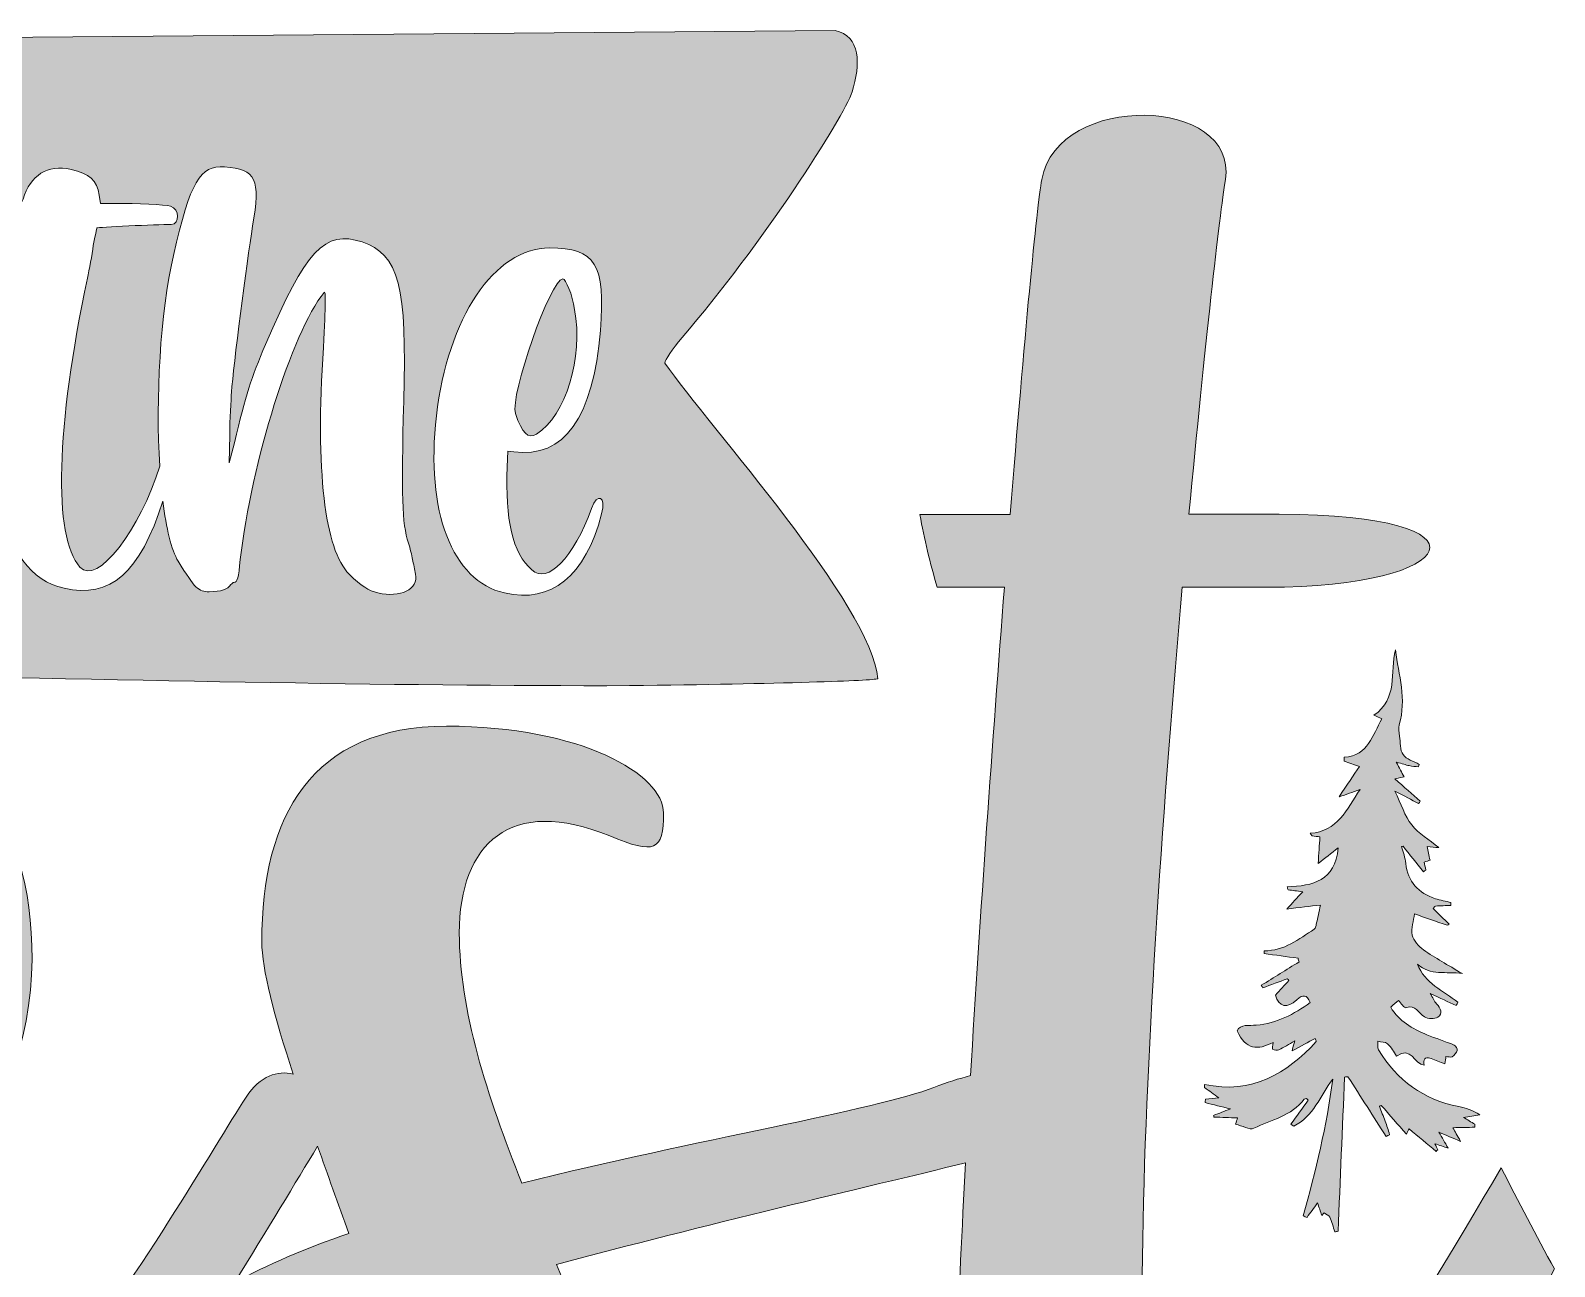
# Model space of a CAD drawing. Header units: inches. Extents: x 61 to 439, y -460 to -39.
# Drawn here: x 249.7 to 435, y -287.4 to -137.2 of the extents above; entities that cross this region are included whole.
import ezdxf

# ---------------------------------------------------------------- set-up
doc = ezdxf.new("R2010")
doc.units = ezdxf.units.IN
doc.header["$MEASUREMENT"] = 0
doc.layers.add('Layer 1', color=7, linetype='Continuous')

# ---------------------------------------------------------------- blocks, each defined once
blk = doc.blocks.new('block 5')
at = {"layer": 'Layer 1', "true_color": 0x0b0b0b}
h = blk.add_hatch(color=28, dxfattribs=at)
h.dxf.hatch_style = 2
edge = h.paths.add_edge_path()
edge.add_spline(control_points=[(326.84, -177.66), (326.84, -177.25), (327.73, -176), (328.92, -174.55), (338.59, -163.36), (348.56, -147.81), (349.6, -144.7), (350.64, -141.38), (350.64, -137.86), (347.52, -137.23), (347.52, -137.23), (123.15, -139.1), (123.15, -139.1), (120.47, -139.72), (113.48, -138.89), (113.33, -143.04), (119.43, -155.48), (124.79, -166.26), (133.71, -179.11), (134.16, -179.73), (134.46, -180.77), (132.97, -183.67), (127.91, -190.93), (118.24, -204.82), (113.33, -214.15), (113.33, -214.77), (114.37, -215.8), (114.37, -215.8), (114.37, -215.8), (117.35, -216.01), (120.03, -215.8), (188.47, -213.32), (264.05, -217.05), (322.52, -216.84), (341.12, -216.63), (352.13, -216.22), (352.73, -216.01), (351.98, -207.1), (332.2, -185.33), (326.84, -177.66)], knot_values=[0, 0, 0, 0, 1, 1, 1, 2, 2, 2, 3, 3, 3, 4, 4, 4, 5, 5, 5, 6, 6, 6, 7, 7, 7, 8, 8, 8, 9, 9, 9, 10, 10, 10, 11, 11, 11, 12, 12, 12, 13, 13, 13, 13], degree=3, periodic=1)
edge = h.paths.add_edge_path()
edge.add_spline(control_points=[(177.15, -204.79), (176.8, -205.71), (175.16, -206.14), (173.31, -205.78), (169.63, -205.2), (167.43, -202.55), (166.25, -197.35), (164.53, -203.23), (160.63, -205.99), (155.66, -204.86), (147.12, -203.01), (143.49, -190.69), (146.12, -172.04), (147.9, -159.09), (150.18, -154.75), (155.09, -154.75), (158.36, -154.75), (159.15, -155.89), (158.58, -160.16), (158.36, -161.94), (158.36, -162.29), (157.58, -166.35), (154.45, -182.72), (154.66, -196.46), (158.01, -200.73), (159.22, -202.3), (159.64, -202.37), (160.64, -201.44), (162.77, -199.52), (164.13, -196.74), (164.98, -192.47), (165.1, -191.91), (165.25, -191.23), (165.37, -190.63), (165.04, -185.03), (165.22, -177.7), (165.9, -173.11), (166.97, -165.92), (168.54, -164.14), (173.17, -164.86), (175.94, -165.28), (176.87, -166.28), (176.58, -168.7), (176.37, -170.98), (175.87, -175.6), (175.44, -179.23), (174.66, -185.92), (174.59, -186.49), (174.45, -191.48), (174.23, -199.16), (174.45, -201.09), (175.8, -203.43), (176.15, -204), (176.3, -204.08), (176.51, -204.08), (177.08, -204), (177.37, -204.29), (177.15, -204.79)], knot_values=[0, 0, 0, 0, 1, 1, 1, 2, 2, 2, 3, 3, 3, 4, 4, 4, 5, 5, 5, 6, 6, 6, 7, 7, 7, 8, 8, 8, 9, 9, 9, 10, 10, 10, 11, 11, 11, 12, 12, 12, 13, 13, 13, 14, 14, 14, 15, 15, 15, 16, 16, 16, 17, 17, 17, 18, 18, 18, 19, 19, 19, 19], degree=3, periodic=1)
edge = h.paths.add_edge_path()
edge.add_spline(control_points=[(179.5, -154.68), (179.14, -157.95), (177.93, -159.87), (175.8, -160.44), (175.09, -160.59), (175.09, -160.59), (173.81, -160.44), (167.9, -159.8), (165.76, -153.61), (170.46, -150.48), (172.45, -149.13), (173.73, -148.84), (176.08, -149.27), (178.79, -149.77), (179.86, -151.54), (179.5, -154.68)], knot_values=[0, 0, 0, 0, 1, 1, 1, 2, 2, 2, 3, 3, 3, 4, 4, 4, 5, 5, 5, 5], degree=3, periodic=1)
edge = h.paths.add_edge_path()
edge.add_spline(control_points=[(195.37, -155.18), (190.53, -155.53), (189.39, -158.52), (188.82, -172.9), (188.47, -181.37), (188.54, -183.08), (188.96, -183.01), (190.1, -182.79), (195.66, -182.86), (196.01, -183.08), (197.36, -183.79), (196.58, -184.36), (193.16, -184.86), (191.95, -185), (190.53, -185.28), (189.82, -185.43), (189.82, -185.43), (188.54, -185.71), (188.54, -185.71), (188.54, -185.71), (188.47, -186.85), (188.47, -186.85), (188.47, -187.49), (188.4, -191.76), (188.47, -196.25), (188.47, -205.21), (188.47, -204.93), (187.76, -205.43), (187.4, -205.71), (185.83, -205.85), (185.26, -205.64), (182.56, -204.79), (180.78, -197.81), (179.85, -184.43), (178.22, -161.01), (183.7, -149.98), (195.58, -152.97), (198.5, -153.68), (198.29, -154.96), (195.37, -155.18)], knot_values=[0, 0, 0, 0, 1, 1, 1, 2, 2, 2, 3, 3, 3, 4, 4, 4, 5, 5, 5, 6, 6, 6, 7, 7, 7, 8, 8, 8, 9, 9, 9, 10, 10, 10, 11, 11, 11, 12, 12, 12, 13, 13, 13, 13], degree=3, periodic=1)
edge = h.paths.add_edge_path()
edge.add_spline(control_points=[(220.28, -195.96), (218.36, -203.51), (214.16, -206.92), (208.47, -205.57), (202.13, -204.15), (198.86, -195.68), (200.21, -184.07), (201.56, -172.19), (207.26, -163.65), (213.95, -163.65), (219.57, -163.65), (220.78, -165.64), (220.14, -173.68), (219.29, -184.29), (215.73, -189.27), (209.61, -188.42), (209.61, -188.42), (208.89, -188.34), (208.89, -188.34), (208.89, -188.34), (208.82, -190.27), (208.82, -190.27), (208.54, -196.67), (209.46, -200.73), (211.81, -202.79), (213.73, -204.57), (216.87, -201.3), (219.07, -195.32), (219.78, -193.33), (220.85, -193.83), (220.28, -195.96)], knot_values=[0, 0, 0, 0, 1, 1, 1, 2, 2, 2, 3, 3, 3, 4, 4, 4, 5, 5, 5, 6, 6, 6, 7, 7, 7, 8, 8, 8, 9, 9, 9, 10, 10, 10, 10], degree=3, periodic=1)
edge = h.paths.add_edge_path()
edge.add_spline(control_points=[(291.95, -205.57), (290.82, -205.29), (289.96, -204.79), (288.47, -203.29), (285.48, -200.37), (284.34, -190.77), (285.33, -175.75), (285.62, -170.41), (285.62, -168.77), (285.41, -169.06), (281.49, -173.97), (276.58, -189.7), (275.23, -201.51), (275.01, -203.79), (274.87, -204.29), (274.44, -204.29), (274.37, -204.29), (274.23, -204.43), (274.09, -204.57), (273.66, -205.14), (272.95, -205.43), (271.45, -205.43), (270.1, -205.43), (269.75, -205.07), (267.68, -201.73), (266.84, -200.38), (266.22, -197.74), (265.81, -194.41), (263.08, -203.12), (259.43, -206.31), (253.8, -205), (249.75, -204.15), (247.18, -200.52), (245.83, -194.04), (244.34, -186.57), (244.98, -173.33), (247.26, -163.15), (247.4, -162.44), (247.54, -161.79), (247.54, -161.79), (247.47, -161.79), (246.05, -161.94), (242.98, -162.36), (240.21, -162.79), (239.5, -162.65), (239.21, -161.44), (238.72, -159.66), (239.21, -159.02), (241.13, -158.66), (241.7, -158.59), (247.4, -158.24), (248.32, -158.24), (248.61, -158.24), (248.68, -158.09), (248.82, -157.74), (249.75, -154.75), (251.74, -153.54), (254.66, -154.11), (256.86, -154.61), (257.86, -155.46), (258.08, -157.24), (258.08, -157.24), (258.22, -158.24), (258.22, -158.24), (258.22, -158.24), (260.14, -158.24), (260.14, -158.24), (262.49, -158.24), (266.12, -158.38), (266.76, -158.59), (267.83, -158.88), (267.9, -160.8), (266.83, -160.8), (265.05, -160.8), (257.86, -161.15), (257.79, -161.23), (257.79, -161.3), (257.58, -162.22), (257.36, -163.36), (257.22, -164.5), (256.86, -166.28), (256.65, -167.35), (252.81, -185.43), (252.45, -198.67), (255.73, -202.44), (257.79, -204.83), (263.13, -197.78), (265.43, -190.18), (264.94, -181.99), (265.47, -171.57), (267.11, -164.57), (269.18, -155.53), (270.32, -153.61), (273.31, -153.82), (277.15, -154.11), (277.72, -155.25), (276.72, -161.01), (276.01, -165.43), (274.37, -178.17), (274.16, -181.16), (274.09, -182.15), (273.95, -184.5), (273.95, -186.42), (273.95, -186.42), (273.88, -189.77), (273.88, -189.77), (273.88, -189.77), (274.52, -187.35), (274.52, -187.35), (275.87, -181.51), (276.58, -179.45), (278.29, -175.39), (283.2, -163.93), (285.48, -161.44), (290.03, -162.93), (294.52, -164.43), (295.51, -168.34), (295.09, -182.29), (294.8, -193.9), (294.87, -197.03), (295.66, -199.52), (295.87, -200.16), (296.08, -201.01), (296.15, -201.51), (296.3, -202.01), (296.44, -202.79), (296.51, -203.29), (296.94, -205.14), (294.66, -206.21), (291.95, -205.57)], knot_values=[0, 0, 0, 0, 1, 1, 1, 2, 2, 2, 3, 3, 3, 4, 4, 4, 5, 5, 5, 6, 6, 6, 7, 7, 7, 8, 8, 8, 9, 9, 9, 10, 10, 10, 11, 11, 11, 12, 12, 12, 13, 13, 13, 14, 14, 14, 15, 15, 15, 16, 16, 16, 17, 17, 17, 18, 18, 18, 19, 19, 19, 20, 20, 20, 21, 21, 21, 22, 22, 22, 23, 23, 23, 24, 24, 24, 25, 25, 25, 26, 26, 26, 27, 27, 27, 28, 28, 28, 29, 29, 29, 30, 30, 30, 31, 31, 31, 32, 32, 32, 33, 33, 33, 34, 34, 34, 35, 35, 35, 36, 36, 36, 37, 37, 37, 38, 38, 38, 39, 39, 39, 40, 40, 40, 41, 41, 41, 42, 42, 42, 43, 43, 43, 43], degree=3, periodic=1)
edge = h.paths.add_edge_path()
edge.add_spline(control_points=[(319.14, -195.96), (317.22, -203.51), (313.02, -206.92), (307.33, -205.57), (300.99, -204.15), (297.72, -195.68), (299.07, -184.07), (300.42, -172.19), (306.12, -163.65), (312.81, -163.65), (318.43, -163.65), (319.64, -165.64), (319, -173.68), (318.14, -184.29), (314.59, -189.27), (308.46, -188.42), (308.46, -188.42), (307.75, -188.34), (307.75, -188.34), (307.75, -188.34), (307.68, -190.27), (307.68, -190.27), (307.4, -196.67), (308.32, -200.73), (310.67, -202.79), (312.59, -204.57), (315.73, -201.3), (317.93, -195.32), (318.64, -193.33), (319.71, -193.83), (319.14, -195.96)], knot_values=[0, 0, 0, 0, 1, 1, 1, 2, 2, 2, 3, 3, 3, 4, 4, 4, 5, 5, 5, 6, 6, 6, 7, 7, 7, 8, 8, 8, 9, 9, 9, 10, 10, 10, 10], degree=3, periodic=1)
h = blk.add_hatch(color=28, dxfattribs=at)
h.dxf.hatch_style = 2
edge = h.paths.add_edge_path()
edge.add_spline(control_points=[(311.24, -186.28), (314.8, -184), (316.93, -177.03), (315.87, -171.12), (315.58, -169.34), (314.8, -167.42), (314.44, -167.42), (312.95, -167.42), (307.97, -181.58), (308.68, -183.79), (309.46, -186.21), (310.24, -186.92), (311.24, -186.28)], knot_values=[0, 0, 0, 0, 1, 1, 1, 2, 2, 2, 3, 3, 3, 4, 4, 4, 4], degree=3, periodic=1)
at = {"layer": 'Layer 1', "lineweight": 0}
for points, knots in [([(326.84, -177.66), (326.84, -177.25), (327.73, -176), (328.92, -174.55), (338.59, -163.36), (348.56, -147.81), (349.6, -144.7), (350.64, -141.38), (350.64, -137.86), (347.52, -137.23), (347.52, -137.23), (123.15, -139.1), (123.15, -139.1), (120.47, -139.72), (113.48, -138.89), (113.33, -143.04), (119.43, -155.48), (124.79, -166.26), (133.71, -179.11), (134.16, -179.73), (134.46, -180.77), (132.97, -183.67), (127.91, -190.93), (118.24, -204.82), (113.33, -214.15), (113.33, -214.77), (114.37, -215.8), (114.37, -215.8), (114.37, -215.8), (117.35, -216.01), (120.03, -215.8), (188.47, -213.32), (264.05, -217.05), (322.52, -216.84), (341.12, -216.63), (352.13, -216.22), (352.73, -216.01), (351.98, -207.1), (332.2, -185.33), (326.84, -177.66)], [0, 0, 0, 0, 1, 1, 1, 2, 2, 2, 3, 3, 3, 4, 4, 4, 5, 5, 5, 6, 6, 6, 7, 7, 7, 8, 8, 8, 9, 9, 9, 10, 10, 10, 11, 11, 11, 12, 12, 12, 13, 13, 13, 13]), ([(291.95, -205.57), (290.82, -205.29), (289.96, -204.79), (288.47, -203.29), (285.48, -200.37), (284.34, -190.77), (285.33, -175.75), (285.62, -170.41), (285.62, -168.77), (285.41, -169.06), (281.49, -173.97), (276.58, -189.7), (275.23, -201.51), (275.01, -203.79), (274.87, -204.29), (274.44, -204.29), (274.37, -204.29), (274.23, -204.43), (274.09, -204.57), (273.66, -205.14), (272.95, -205.43), (271.45, -205.43), (270.1, -205.43), (269.75, -205.07), (267.68, -201.73), (266.84, -200.38), (266.22, -197.74), (265.81, -194.41), (263.08, -203.12), (259.43, -206.31), (253.8, -205), (249.75, -204.15), (247.18, -200.52), (245.83, -194.04), (244.34, -186.57), (244.98, -173.33), (247.26, -163.15), (247.4, -162.44), (247.54, -161.79), (247.54, -161.79), (247.47, -161.79), (246.05, -161.94), (242.98, -162.36), (240.21, -162.79), (239.5, -162.65), (239.21, -161.44), (238.72, -159.66), (239.21, -159.02), (241.13, -158.66), (241.7, -158.59), (247.4, -158.24), (248.32, -158.24), (248.61, -158.24), (248.68, -158.09), (248.82, -157.74), (249.75, -154.75), (251.74, -153.54), (254.66, -154.11), (256.86, -154.61), (257.86, -155.46), (258.08, -157.24), (258.08, -157.24), (258.22, -158.24), (258.22, -158.24), (258.22, -158.24), (260.14, -158.24), (260.14, -158.24), (262.49, -158.24), (266.12, -158.38), (266.76, -158.59), (267.83, -158.88), (267.9, -160.8), (266.83, -160.8), (265.05, -160.8), (257.86, -161.15), (257.79, -161.23), (257.79, -161.3), (257.58, -162.22), (257.36, -163.36), (257.22, -164.5), (256.86, -166.28), (256.65, -167.35), (252.81, -185.43), (252.45, -198.67), (255.73, -202.44), (257.79, -204.83), (263.13, -197.78), (265.43, -190.18), (264.94, -181.99), (265.47, -171.57), (267.11, -164.57), (269.18, -155.53), (270.32, -153.61), (273.31, -153.82), (277.15, -154.11), (277.72, -155.25), (276.72, -161.01), (276.01, -165.43), (274.37, -178.17), (274.16, -181.16), (274.09, -182.15), (273.95, -184.5), (273.95, -186.42), (273.95, -186.42), (273.88, -189.77), (273.88, -189.77), (273.88, -189.77), (274.52, -187.35), (274.52, -187.35), (275.87, -181.51), (276.58, -179.45), (278.29, -175.39), (283.2, -163.93), (285.48, -161.44), (290.03, -162.93), (294.52, -164.43), (295.51, -168.34), (295.09, -182.29), (294.8, -193.9), (294.87, -197.03), (295.66, -199.52), (295.87, -200.16), (296.08, -201.01), (296.15, -201.51), (296.3, -202.01), (296.44, -202.79), (296.51, -203.29), (296.94, -205.14), (294.66, -206.21), (291.95, -205.57)], [0, 0, 0, 0, 1, 1, 1, 2, 2, 2, 3, 3, 3, 4, 4, 4, 5, 5, 5, 6, 6, 6, 7, 7, 7, 8, 8, 8, 9, 9, 9, 10, 10, 10, 11, 11, 11, 12, 12, 12, 13, 13, 13, 14, 14, 14, 15, 15, 15, 16, 16, 16, 17, 17, 17, 18, 18, 18, 19, 19, 19, 20, 20, 20, 21, 21, 21, 22, 22, 22, 23, 23, 23, 24, 24, 24, 25, 25, 25, 26, 26, 26, 27, 27, 27, 28, 28, 28, 29, 29, 29, 30, 30, 30, 31, 31, 31, 32, 32, 32, 33, 33, 33, 34, 34, 34, 35, 35, 35, 36, 36, 36, 37, 37, 37, 38, 38, 38, 39, 39, 39, 40, 40, 40, 41, 41, 41, 42, 42, 42, 43, 43, 43, 43]), ([(319.14, -195.96), (317.22, -203.51), (313.02, -206.92), (307.33, -205.57), (300.99, -204.15), (297.72, -195.68), (299.07, -184.07), (300.42, -172.19), (306.12, -163.65), (312.81, -163.65), (318.43, -163.65), (319.64, -165.64), (319, -173.68), (318.14, -184.29), (314.59, -189.27), (308.46, -188.42), (308.46, -188.42), (307.75, -188.34), (307.75, -188.34), (307.75, -188.34), (307.68, -190.27), (307.68, -190.27), (307.4, -196.67), (308.32, -200.73), (310.67, -202.79), (312.59, -204.57), (315.73, -201.3), (317.93, -195.32), (318.64, -193.33), (319.71, -193.83), (319.14, -195.96)], [0, 0, 0, 0, 1, 1, 1, 2, 2, 2, 3, 3, 3, 4, 4, 4, 5, 5, 5, 6, 6, 6, 7, 7, 7, 8, 8, 8, 9, 9, 9, 10, 10, 10, 10]), ([(311.24, -186.28), (314.8, -184), (316.93, -177.03), (315.87, -171.12), (315.58, -169.34), (314.8, -167.42), (314.44, -167.42), (312.95, -167.42), (307.97, -181.58), (308.68, -183.79), (309.46, -186.21), (310.24, -186.92), (311.24, -186.28)], [0, 0, 0, 0, 1, 1, 1, 2, 2, 2, 3, 3, 3, 4, 4, 4, 4])]:
    blk.add_open_spline(points, degree=3, knots=knots, dxfattribs=at)
blk = doc.blocks.new('block 6')
at = {"layer": 'Layer 1', "true_color": 0x0b0b0b}
h = blk.add_hatch(color=28, dxfattribs=at)
h.dxf.hatch_style = 2
edge = h.paths.add_edge_path()
edge.add_spline(control_points=[(428.5, -275.42), (417.32, -294.54), (398.35, -325.44), (390.62, -325.44), (381.09, -325.44), (385.25, -255.39), (389.73, -204.89), (389.73, -204.89), (399.99, -204.89), (399.99, -204.89), (423.8, -204.89), (428.33, -196.02), (401.5, -196.02), (401.5, -196.02), (390.54, -196.02), (390.54, -196.02), (392.45, -175.57), (394.28, -159.66), (394.96, -155.36), (396.57, -145.26), (374.62, -144.6), (372.64, -155.36), (372.04, -158.53), (370.52, -174.74), (368.81, -196.04), (364.8, -196.04), (361.12, -196.04), (357.83, -196.05), (358.35, -199.03), (359.09, -201.97), (359.94, -204.89), (359.94, -204.89), (368.11, -204.89), (368.11, -204.89), (366.67, -223.42), (365.16, -244.66), (363.99, -264.23), (362.58, -264.59), (361.09, -265.05), (359.54, -265.66), (352.51, -268.4), (330.56, -272.03), (309.46, -277.29), (305.2, -266.71), (301.85, -256.21), (301.85, -246.9), (301.85, -236.05), (308.07, -230.15), (320.16, -235.11), (325.63, -237.36), (326.67, -236.97), (326.67, -232.32), (326.67, -227.67), (316.75, -221.77), (300.31, -221.77), (283.88, -221.77), (277.84, -232.76), (277.84, -247.96), (277.84, -251.24), (279.37, -257.02), (281.65, -264.05), (279.78, -263.57), (277.62, -264.23), (275.94, -266.84), (268.01, -279.11), (239.43, -330.52), (215, -330.52), (202.36, -330.52), (196.91, -315.37), (196.91, -296.93), (196.91, -293.53), (197.14, -290.09), (197.5, -286.69), (200.91, -289.85), (205.48, -292.67), (211.23, -292.67), (234.14, -292.67), (249.91, -269.72), (249.91, -250.12), (249.92, -232.2), (241.99, -222.79), (221.64, -222.79), (191.98, -222.79), (174.13, -257.73), (174.13, -291.09), (174.13, -329.32), (185.06, -341.44), (215.83, -341.44), (234.11, -341.44), (251.13, -323.28), (264.37, -304.67), (274.77, -334.11), (299.08, -345.52), (306.21, -345.52), (313.33, -345.52), (327.61, -341.75), (327.61, -328.37), (327.61, -317.56), (320.43, -302.66), (313.65, -287.19), (331.39, -282.41), (351.13, -277.83), (363.39, -274.83), (362.5, -291.11), (361.92, -305.53), (361.92, -315.22), (361.92, -323.91), (370.92, -341.58), (382.56, -341.44), (404.65, -341.17), (422.84, -310.96), (434.97, -287.72), (432.73, -283.67), (430.57, -279.57), (428.5, -275.42)], knot_values=[0, 0, 0, 0, 1, 1, 1, 2, 2, 2, 3, 3, 3, 4, 4, 4, 5, 5, 5, 6, 6, 6, 7, 7, 7, 8, 8, 8, 9, 9, 9, 10, 10, 10, 11, 11, 11, 12, 12, 12, 13, 13, 13, 14, 14, 14, 15, 15, 15, 16, 16, 16, 17, 17, 17, 18, 18, 18, 19, 19, 19, 20, 20, 20, 21, 21, 21, 22, 22, 22, 23, 23, 23, 24, 24, 24, 25, 25, 25, 26, 26, 26, 27, 27, 27, 28, 28, 28, 29, 29, 29, 30, 30, 30, 31, 31, 31, 32, 32, 32, 33, 33, 33, 34, 34, 34, 35, 35, 35, 36, 36, 36, 37, 37, 37, 38, 38, 38, 38], degree=3, periodic=1)
edge = h.paths.add_edge_path()
edge.add_spline(control_points=[(228.8, -231.74), (236.78, -231.74), (238.96, -238.8), (238.96, -247.74), (238.96, -266.58), (224.37, -283.17), (211.02, -283.17), (206.2, -283.17), (202.63, -279.85), (199.16, -276.23), (204.18, -252.23), (216.88, -231.74), (228.8, -231.74)], knot_values=[0, 0, 0, 0, 1, 1, 1, 2, 2, 2, 3, 3, 3, 4, 4, 4, 4], degree=3, periodic=1)
edge = h.paths.add_edge_path()
edge.add_spline(control_points=[(284.63, -272.81), (285.83, -276.23), (287.12, -279.79), (288.44, -283.4), (283.17, -285.23), (278.42, -287.22), (274.52, -289.38), (278.54, -282.95), (281.95, -277.14), (284.63, -272.81)], knot_values=[0, 0, 0, 0, 1, 1, 1, 2, 2, 2, 3, 3, 3, 3], degree=3, periodic=1)
edge = h.paths.add_edge_path()
edge.add_spline(control_points=[(299.99, -331.88), (293.79, -331.88), (272.69, -306.75), (275.19, -301.79), (276.34, -299.49), (282.9, -296.61), (292.12, -293.55), (299.31, -313.43), (305.46, -331.88), (299.99, -331.88)], knot_values=[0, 0, 0, 0, 1, 1, 1, 2, 2, 2, 3, 3, 3, 3], degree=3, periodic=1)
at = {"layer": 'Layer 1', "lineweight": 0}
for points, knots in [([(428.5, -275.42), (417.32, -294.54), (398.35, -325.44), (390.62, -325.44), (381.09, -325.44), (385.25, -255.39), (389.73, -204.89), (389.73, -204.89), (399.99, -204.89), (399.99, -204.89), (423.8, -204.89), (428.33, -196.02), (401.5, -196.02), (401.5, -196.02), (390.54, -196.02), (390.54, -196.02), (392.45, -175.57), (394.28, -159.66), (394.96, -155.36), (396.57, -145.26), (374.62, -144.6), (372.64, -155.36), (372.04, -158.53), (370.52, -174.74), (368.81, -196.04), (364.8, -196.04), (361.12, -196.04), (357.83, -196.05), (358.35, -199.03), (359.09, -201.97), (359.94, -204.89), (359.94, -204.89), (368.11, -204.89), (368.11, -204.89), (366.67, -223.42), (365.16, -244.66), (363.99, -264.23), (362.58, -264.59), (361.09, -265.05), (359.54, -265.66), (352.51, -268.4), (330.56, -272.03), (309.46, -277.29), (305.2, -266.71), (301.85, -256.21), (301.85, -246.9), (301.85, -236.05), (308.07, -230.15), (320.16, -235.11), (325.63, -237.36), (326.67, -236.97), (326.67, -232.32), (326.67, -227.67), (316.75, -221.77), (300.31, -221.77), (283.88, -221.77), (277.84, -232.76), (277.84, -247.96), (277.84, -251.24), (279.37, -257.02), (281.65, -264.05), (279.78, -263.57), (277.62, -264.23), (275.94, -266.84), (268.01, -279.11), (239.43, -330.52), (215, -330.52), (202.36, -330.52), (196.91, -315.37), (196.91, -296.93), (196.91, -293.53), (197.14, -290.09), (197.5, -286.69), (200.91, -289.85), (205.48, -292.67), (211.23, -292.67), (234.14, -292.67), (249.91, -269.72), (249.91, -250.12), (249.92, -232.2), (241.99, -222.79), (221.64, -222.79), (191.98, -222.79), (174.13, -257.73), (174.13, -291.09), (174.13, -329.32), (185.06, -341.44), (215.83, -341.44), (234.11, -341.44), (251.13, -323.28), (264.37, -304.67), (274.77, -334.11), (299.08, -345.52), (306.21, -345.52), (313.33, -345.52), (327.61, -341.75), (327.61, -328.37), (327.61, -317.56), (320.43, -302.66), (313.65, -287.19), (331.39, -282.41), (351.13, -277.83), (363.39, -274.83), (362.5, -291.11), (361.92, -305.53), (361.92, -315.22), (361.92, -323.91), (370.92, -341.58), (382.56, -341.44), (404.65, -341.17), (422.84, -310.96), (434.97, -287.72), (432.73, -283.67), (430.57, -279.57), (428.5, -275.42)], [0, 0, 0, 0, 1, 1, 1, 2, 2, 2, 3, 3, 3, 4, 4, 4, 5, 5, 5, 6, 6, 6, 7, 7, 7, 8, 8, 8, 9, 9, 9, 10, 10, 10, 11, 11, 11, 12, 12, 12, 13, 13, 13, 14, 14, 14, 15, 15, 15, 16, 16, 16, 17, 17, 17, 18, 18, 18, 19, 19, 19, 20, 20, 20, 21, 21, 21, 22, 22, 22, 23, 23, 23, 24, 24, 24, 25, 25, 25, 26, 26, 26, 27, 27, 27, 28, 28, 28, 29, 29, 29, 30, 30, 30, 31, 31, 31, 32, 32, 32, 33, 33, 33, 34, 34, 34, 35, 35, 35, 36, 36, 36, 37, 37, 37, 38, 38, 38, 38]), ([(284.63, -272.81), (285.83, -276.23), (287.12, -279.79), (288.44, -283.4), (283.17, -285.23), (278.42, -287.22), (274.52, -289.38), (278.54, -282.95), (281.95, -277.14), (284.63, -272.81)], [0, 0, 0, 0, 1, 1, 1, 2, 2, 2, 3, 3, 3, 3])]:
    blk.add_open_spline(points, degree=3, knots=knots, dxfattribs=at)
blk = doc.blocks.new('block 2')
at = {"layer": 'Layer 1', "true_color": 0x0b0b0b}
h = blk.add_hatch(color=28, dxfattribs=at)
h.dxf.hatch_style = 2
edge = h.paths.add_edge_path()
edge.add_spline(control_points=[(409.42, -225.55), (412.35, -225.31), (412.86, -222.86), (413.99, -220.87), (413.66, -220.73), (413.41, -220.62), (413.01, -220.45), (415.98, -218.41), (414.98, -215.23), (415.63, -212.51), (416.01, -215.55), (417.04, -218.51), (416.09, -221.59), (415.97, -222.01), (416.08, -222.51), (416.14, -222.97), (416.24, -223.74), (416.17, -224.66), (416.57, -225.23), (416.96, -225.8), (417.85, -226.03), (418.52, -226.41), (418.49, -226.51), (418.46, -226.62), (418.42, -226.72), (418.05, -226.67), (417.66, -226.64), (417.29, -226.56), (416.89, -226.48), (416.5, -226.34), (415.73, -226.13), (416.13, -226.88), (416.4, -227.38), (416.69, -227.93), (416.45, -227.98), (416.19, -228.04), (415.56, -228.17), (416.72, -229.19), (417.68, -230.04), (418.65, -230.89), (418.58, -230.99), (418.51, -231.08), (418.45, -231.18), (417.59, -230.72), (416.74, -230.27), (415.56, -229.65), (416.34, -231.26), (416.76, -232.68), (417.62, -233.77), (418.45, -234.83), (419.72, -235.55), (420.93, -236.52), (420.42, -236.48), (420.03, -236.45), (419.5, -236.4), (419.61, -236.93), (419.71, -237.45), (419.84, -238.05), (419.65, -238.11), (419.43, -238.19), (419.13, -238.29), (419.19, -238.58), (419.26, -238.91), (419.34, -239.25), (419.24, -239.32), (419.14, -239.38), (419.03, -239.45), (418.21, -238.42), (417.38, -237.38), (416.56, -236.35), (416.5, -236.36), (416.45, -236.38), (416.39, -236.4), (416.56, -237.08), (416.82, -237.75), (416.89, -238.44), (417.14, -240.69), (418.42, -242.04), (420.49, -242.73), (421.11, -242.93), (421.76, -243.04), (422.39, -243.2), (422.38, -243.31), (422.37, -243.43), (422.36, -243.54), (421.74, -243.57), (421.13, -243.59), (420.51, -243.62), (420.41, -243.72), (420.31, -243.82), (420.21, -243.92), (420.86, -244.56), (421.52, -245.2), (422.17, -245.84), (422.09, -245.88), (422.02, -245.92), (421.94, -245.96), (420.57, -245.49), (419.19, -245.01), (417.96, -244.59), (417.84, -245.43), (417.5, -246.35), (417.68, -247.15), (417.83, -247.83), (418.46, -248.54), (419.06, -248.96), (420.46, -249.94), (421.96, -250.75), (423.78, -251.84), (421.76, -251.52), (419.9, -252.13), (418.31, -250.68), (419.21, -253.02), (421.45, -253.94), (423.24, -255.31), (423.17, -255.45), (423.1, -255.58), (423.02, -255.72), (422.06, -255.27), (421.09, -254.81), (419.86, -254.24), (420.17, -254.76), (420.34, -255.2), (420.64, -255.51), (421.15, -256.04), (421.41, -256.69), (420.8, -257.12), (420.43, -257.38), (419.57, -257.35), (419.15, -257.09), (418.43, -256.64), (418.1, -255.56), (416.89, -255.98), (416.72, -256.03), (416.32, -255.44), (415.99, -255.09), (415.73, -255.33), (415.43, -255.59), (415.06, -255.91), (416.06, -257.61), (417.68, -258.54), (419.46, -259.26), (420.55, -259.7), (421.67, -260.06), (422.76, -260.51), (422.96, -260.6), (423.2, -261), (423.15, -261.16), (423.06, -261.46), (422.79, -261.76), (422.52, -261.93), (422.35, -262.04), (422.04, -261.92), (421.78, -261.91), (421.74, -262.19), (421.71, -262.41), (421.66, -262.81), (421.04, -262.57), (420.5, -262.37), (419.96, -262.16), (419.1, -261.81), (419.06, -262.34), (419.12, -262.95), (417.92, -262.87), (417.53, -260.54), (415.78, -261.87), (415.43, -261.36), (415.14, -260.77), (414.69, -260.36), (414.42, -260.11), (413.89, -260.15), (413.48, -260.05), (413.51, -260.41), (413.43, -260.83), (413.59, -261.1), (415.83, -264.81), (419.04, -267.15), (423.33, -267.98), (424.19, -268.15), (425.03, -268.46), (425.91, -268.99), (425.26, -269.09), (424.61, -269.19), (423.91, -269.3), (424.37, -269.58), (424.83, -269.86), (425.3, -270.14), (425.29, -270.26), (425.28, -270.38), (425.27, -270.5), (424.41, -270.52), (423.55, -270.54), (422.62, -270.56), (422.89, -271.04), (423.15, -271.49), (423.56, -272.22), (422.58, -271.8), (421.84, -271.49), (420.93, -271.1), (421.32, -271.78), (421.63, -272.33), (422.04, -273.05), (421.46, -272.85), (421.02, -272.7), (420.43, -272.5), (420.59, -272.85), (420.68, -273.05), (420.77, -273.24), (420.71, -273.3), (420.65, -273.37), (420.6, -273.43), (419.51, -272.53), (418.42, -271.64), (417.29, -270.7), (417.2, -270.87), (417.11, -271.07), (416.97, -271.36), (415.93, -270.16), (414.92, -269.01), (413.92, -267.85), (413.84, -267.89), (413.76, -267.93), (413.68, -267.97), (413.92, -268.56), (414.17, -269.15), (414.39, -269.75), (414.59, -270.29), (414.75, -270.85), (414.93, -271.41), (414.79, -271.48), (414.64, -271.55), (414.5, -271.62), (412.95, -269.2), (411.41, -266.78), (409.87, -264.36), (409.73, -264.37), (409.59, -264.39), (409.45, -264.4), (409.19, -270.65), (408.93, -276.9), (408.66, -283.15), (408.53, -283.17), (408.4, -283.19), (408.26, -283.21), (408.07, -282.61), (407.91, -281.98), (407.65, -281.41), (407.55, -281.19), (407.2, -281.08), (406.96, -280.92), (406.87, -281.02), (406.78, -281.12), (406.69, -281.22), (406.52, -280.73), (406.35, -280.23), (406.17, -279.7), (405.72, -280.32), (405.31, -280.89), (404.89, -281.46), (404.74, -281.4), (404.59, -281.34), (404.44, -281.28), (405.94, -275.81), (407.3, -270.32), (408.01, -264.65), (406.51, -266.69), (405.65, -269.2), (403.27, -270.38), (403.16, -270.29), (403.05, -270.21), (402.94, -270.13), (403.64, -269.16), (404.34, -268.19), (405.04, -267.22), (404.97, -267.15), (404.89, -267.08), (404.82, -267.01), (404.72, -267.04), (404.59, -267.04), (404.54, -267.1), (403, -269.13), (400.53, -269.6), (398.41, -270.62), (397.9, -270.87), (397.01, -270.32), (396.19, -270.11), (396.29, -269.84), (396.37, -269.61), (396.45, -269.37), (395.46, -269.33), (394.52, -269.3), (393.57, -269.26), (393.56, -269.2), (393.55, -269.13), (393.54, -269.07), (394.19, -268.81), (394.84, -268.56), (395.57, -268.27), (394.51, -268.01), (393.5, -267.76), (392.49, -267.51), (392.51, -267.37), (392.53, -267.23), (392.56, -267.09), (393.08, -267.03), (393.61, -266.97), (394.15, -266.91), (393.57, -266.49), (393, -266.09), (392.43, -265.68), (392.43, -265.55), (392.42, -265.43), (392.42, -265.3), (398.2, -266.54), (402.39, -264), (406.02, -260.1), (405.97, -259.97), (405.92, -259.84), (405.87, -259.72), (405.03, -260.17), (404.19, -260.62), (403.07, -261.23), (403.24, -260.61), (403.3, -260.39), (403.41, -260), (402.68, -260.43), (402.09, -260.81), (401.46, -261.11), (401.26, -261.2), (400.91, -261.14), (400.71, -261.02), (400.62, -260.96), (400.73, -260.59), (400.76, -260.19), (398.95, -261.18), (397.39, -261.1), (396.41, -258.78), (396.76, -257.93), (397.87, -258.18), (398.72, -258.1), (401.21, -257.87), (403.29, -256.78), (405.28, -255.36), (404.82, -254.38), (404.42, -254.31), (403.66, -255.02), (402.46, -256.15), (401.51, -255.87), (401.04, -254.45), (401.6, -253.85), (402.14, -253.26), (402.69, -252.68), (402.62, -252.61), (402.56, -252.53), (402.49, -252.45), (401.5, -252.83), (400.51, -253.2), (399.51, -253.57), (399.45, -253.46), (399.39, -253.36), (399.33, -253.25), (400.86, -252.31), (402.39, -251.36), (403.92, -250.42), (403.88, -250.27), (403.84, -250.11), (403.8, -249.96), (402.42, -249.77), (401.04, -249.59), (399.66, -249.4), (399.67, -249.29), (399.68, -249.17), (399.69, -249.06), (402.12, -249.09), (403.89, -247.64), (405.77, -246.44), (405.92, -246.34), (405.97, -246.04), (406.02, -245.83), (406.19, -245.09), (406.34, -244.35), (406.52, -243.5), (405.28, -243.65), (403.94, -243.81), (402.42, -243.99), (403.11, -243.25), (403.65, -242.67), (404.37, -241.89), (403.63, -241.79), (403.11, -241.72), (402.59, -241.65), (402.55, -241.54), (402.51, -241.42), (402.47, -241.3), (405.56, -241.15), (408.34, -240.61), (408.68, -236.56), (407.81, -237.24), (407.1, -237.79), (406.24, -238.46), (406.33, -237.2), (406.39, -236.24), (406.45, -235.22), (406.16, -235.18), (405.83, -235.13), (405.51, -235.09), (405.43, -234.99), (405.35, -234.88), (405.27, -234.78), (408.62, -234.55), (409.68, -231.94), (411.35, -229.46), (410.37, -229.8), (409.69, -230.04), (408.78, -230.36), (409.76, -228.91), (410.56, -227.73), (411.27, -226.67), (410.61, -226.45), (410.01, -226.24), (409.4, -226.04), (409.41, -225.88), (409.42, -225.71), (409.42, -225.55)], knot_values=[0, 0, 0, 0, 1, 1, 1, 2, 2, 2, 3, 3, 3, 4, 4, 4, 5, 5, 5, 6, 6, 6, 7, 7, 7, 8, 8, 8, 9, 9, 9, 10, 10, 10, 11, 11, 11, 12, 12, 12, 13, 13, 13, 14, 14, 14, 15, 15, 15, 16, 16, 16, 17, 17, 17, 18, 18, 18, 19, 19, 19, 20, 20, 20, 21, 21, 21, 22, 22, 22, 23, 23, 23, 24, 24, 24, 25, 25, 25, 26, 26, 26, 27, 27, 27, 28, 28, 28, 29, 29, 29, 30, 30, 30, 31, 31, 31, 32, 32, 32, 33, 33, 33, 34, 34, 34, 35, 35, 35, 36, 36, 36, 37, 37, 37, 38, 38, 38, 39, 39, 39, 40, 40, 40, 41, 41, 41, 42, 42, 42, 43, 43, 43, 44, 44, 44, 45, 45, 45, 46, 46, 46, 47, 47, 47, 48, 48, 48, 49, 49, 49, 50, 50, 50, 51, 51, 51, 52, 52, 52, 53, 53, 53, 54, 54, 54, 55, 55, 55, 56, 56, 56, 57, 57, 57, 58, 58, 58, 59, 59, 59, 60, 60, 60, 61, 61, 61, 62, 62, 62, 63, 63, 63, 64, 64, 64, 65, 65, 65, 66, 66, 66, 67, 67, 67, 68, 68, 68, 69, 69, 69, 70, 70, 70, 71, 71, 71, 72, 72, 72, 73, 73, 73, 74, 74, 74, 75, 75, 75, 76, 76, 76, 77, 77, 77, 78, 78, 78, 79, 79, 79, 80, 80, 80, 81, 81, 81, 82, 82, 82, 83, 83, 83, 84, 84, 84, 85, 85, 85, 86, 86, 86, 87, 87, 87, 88, 88, 88, 89, 89, 89, 90, 90, 90, 91, 91, 91, 92, 92, 92, 93, 93, 93, 94, 94, 94, 95, 95, 95, 96, 96, 96, 97, 97, 97, 98, 98, 98, 99, 99, 99, 100, 100, 100, 101, 101, 101, 102, 102, 102, 103, 103, 103, 104, 104, 104, 105, 105, 105, 106, 106, 106, 107, 107, 107, 108, 108, 108, 109, 109, 109, 110, 110, 110, 111, 111, 111, 112, 112, 112, 113, 113, 113, 114, 114, 114, 115, 115, 115, 116, 116, 116, 117, 117, 117, 118, 118, 118, 119, 119, 119, 120, 120, 120, 121, 121, 121, 122, 122, 122, 123, 123, 123, 124, 124, 124, 125, 125, 125, 126, 126, 126, 127, 127, 127, 128, 128, 128, 129, 129, 129, 130, 130, 130, 131, 131, 131, 132, 132, 132, 133, 133, 133, 134, 134, 134, 135, 135, 135, 136, 136, 136, 137, 137, 137, 138, 138, 138, 139, 139, 139, 140, 140, 140, 141, 141, 141, 141], degree=3, periodic=1)
at = {"layer": 'Layer 1', "lineweight": 0}
blk.add_open_spline([(409.42, -225.55), (412.35, -225.31), (412.86, -222.86), (413.99, -220.87), (413.66, -220.73), (413.41, -220.62), (413.01, -220.45), (415.98, -218.41), (414.98, -215.23), (415.63, -212.51), (416.01, -215.55), (417.04, -218.51), (416.09, -221.59), (415.97, -222.01), (416.08, -222.51), (416.14, -222.97), (416.24, -223.74), (416.17, -224.66), (416.57, -225.23), (416.96, -225.8), (417.85, -226.03), (418.52, -226.41), (418.49, -226.51), (418.46, -226.62), (418.42, -226.72), (418.05, -226.67), (417.66, -226.64), (417.29, -226.56), (416.89, -226.48), (416.5, -226.34), (415.73, -226.13), (416.13, -226.88), (416.4, -227.38), (416.69, -227.93), (416.45, -227.98), (416.19, -228.04), (415.56, -228.17), (416.72, -229.19), (417.68, -230.04), (418.65, -230.89), (418.58, -230.99), (418.51, -231.08), (418.45, -231.18), (417.59, -230.72), (416.74, -230.27), (415.56, -229.65), (416.34, -231.26), (416.76, -232.68), (417.62, -233.77), (418.45, -234.83), (419.72, -235.55), (420.93, -236.52), (420.42, -236.48), (420.03, -236.45), (419.5, -236.4), (419.61, -236.93), (419.71, -237.45), (419.84, -238.05), (419.65, -238.11), (419.43, -238.19), (419.13, -238.29), (419.19, -238.58), (419.26, -238.91), (419.34, -239.25), (419.24, -239.32), (419.14, -239.38), (419.03, -239.45), (418.21, -238.42), (417.38, -237.38), (416.56, -236.35), (416.5, -236.36), (416.45, -236.38), (416.39, -236.4), (416.56, -237.08), (416.82, -237.75), (416.89, -238.44), (417.14, -240.69), (418.42, -242.04), (420.49, -242.73), (421.11, -242.93), (421.76, -243.04), (422.39, -243.2), (422.38, -243.31), (422.37, -243.43), (422.36, -243.54), (421.74, -243.57), (421.13, -243.59), (420.51, -243.62), (420.41, -243.72), (420.31, -243.82), (420.21, -243.92), (420.86, -244.56), (421.52, -245.2), (422.17, -245.84), (422.09, -245.88), (422.02, -245.92), (421.94, -245.96), (420.57, -245.49), (419.19, -245.01), (417.96, -244.59), (417.84, -245.43), (417.5, -246.35), (417.68, -247.15), (417.83, -247.83), (418.46, -248.54), (419.06, -248.96), (420.46, -249.94), (421.96, -250.75), (423.78, -251.84), (421.76, -251.52), (419.9, -252.13), (418.31, -250.68), (419.21, -253.02), (421.45, -253.94), (423.24, -255.31), (423.17, -255.45), (423.1, -255.58), (423.02, -255.72), (422.06, -255.27), (421.09, -254.81), (419.86, -254.24), (420.17, -254.76), (420.34, -255.2), (420.64, -255.51), (421.15, -256.04), (421.41, -256.69), (420.8, -257.12), (420.43, -257.38), (419.57, -257.35), (419.15, -257.09), (418.43, -256.64), (418.1, -255.56), (416.89, -255.98), (416.72, -256.03), (416.32, -255.44), (415.99, -255.09), (415.73, -255.33), (415.43, -255.59), (415.06, -255.91), (416.06, -257.61), (417.68, -258.54), (419.46, -259.26), (420.55, -259.7), (421.67, -260.06), (422.76, -260.51), (422.96, -260.6), (423.2, -261), (423.15, -261.16), (423.06, -261.46), (422.79, -261.76), (422.52, -261.93), (422.35, -262.04), (422.04, -261.92), (421.78, -261.91), (421.74, -262.19), (421.71, -262.41), (421.66, -262.81), (421.04, -262.57), (420.5, -262.37), (419.96, -262.16), (419.1, -261.81), (419.06, -262.34), (419.12, -262.95), (417.92, -262.87), (417.53, -260.54), (415.78, -261.87), (415.43, -261.36), (415.14, -260.77), (414.69, -260.36), (414.42, -260.11), (413.89, -260.15), (413.48, -260.05), (413.51, -260.41), (413.43, -260.83), (413.59, -261.1), (415.83, -264.81), (419.04, -267.15), (423.33, -267.98), (424.19, -268.15), (425.03, -268.46), (425.91, -268.99), (425.26, -269.09), (424.61, -269.19), (423.91, -269.3), (424.37, -269.58), (424.83, -269.86), (425.3, -270.14), (425.29, -270.26), (425.28, -270.38), (425.27, -270.5), (424.41, -270.52), (423.55, -270.54), (422.62, -270.56), (422.89, -271.04), (423.15, -271.49), (423.56, -272.22), (422.58, -271.8), (421.84, -271.49), (420.93, -271.1), (421.32, -271.78), (421.63, -272.33), (422.04, -273.05), (421.46, -272.85), (421.02, -272.7), (420.43, -272.5), (420.59, -272.85), (420.68, -273.05), (420.77, -273.24), (420.71, -273.3), (420.65, -273.37), (420.6, -273.43), (419.51, -272.53), (418.42, -271.64), (417.29, -270.7), (417.2, -270.87), (417.11, -271.07), (416.97, -271.36), (415.93, -270.16), (414.92, -269.01), (413.92, -267.85), (413.84, -267.89), (413.76, -267.93), (413.68, -267.97), (413.92, -268.56), (414.17, -269.15), (414.39, -269.75), (414.59, -270.29), (414.75, -270.85), (414.93, -271.41), (414.79, -271.48), (414.64, -271.55), (414.5, -271.62), (412.95, -269.2), (411.41, -266.78), (409.87, -264.36), (409.73, -264.37), (409.59, -264.39), (409.45, -264.4), (409.19, -270.65), (408.93, -276.9), (408.66, -283.15), (408.53, -283.17), (408.4, -283.19), (408.26, -283.21), (408.07, -282.61), (407.91, -281.98), (407.65, -281.41), (407.55, -281.19), (407.2, -281.08), (406.96, -280.92), (406.87, -281.02), (406.78, -281.12), (406.69, -281.22), (406.52, -280.73), (406.35, -280.23), (406.17, -279.7), (405.72, -280.32), (405.31, -280.89), (404.89, -281.46), (404.74, -281.4), (404.59, -281.34), (404.44, -281.28), (405.94, -275.81), (407.3, -270.32), (408.01, -264.65), (406.51, -266.69), (405.65, -269.2), (403.27, -270.38), (403.16, -270.29), (403.05, -270.21), (402.94, -270.13), (403.64, -269.16), (404.34, -268.19), (405.04, -267.22), (404.97, -267.15), (404.89, -267.08), (404.82, -267.01), (404.72, -267.04), (404.59, -267.04), (404.54, -267.1), (403, -269.13), (400.53, -269.6), (398.41, -270.62), (397.9, -270.87), (397.01, -270.32), (396.19, -270.11), (396.29, -269.84), (396.37, -269.61), (396.45, -269.37), (395.46, -269.33), (394.52, -269.3), (393.57, -269.26), (393.56, -269.2), (393.55, -269.13), (393.54, -269.07), (394.19, -268.81), (394.84, -268.56), (395.57, -268.27), (394.51, -268.01), (393.5, -267.76), (392.49, -267.51), (392.51, -267.37), (392.53, -267.23), (392.56, -267.09), (393.08, -267.03), (393.61, -266.97), (394.15, -266.91), (393.57, -266.49), (393, -266.09), (392.43, -265.68), (392.43, -265.55), (392.42, -265.43), (392.42, -265.3), (398.2, -266.54), (402.39, -264), (406.02, -260.1), (405.97, -259.97), (405.92, -259.84), (405.87, -259.72), (405.03, -260.17), (404.19, -260.62), (403.07, -261.23), (403.24, -260.61), (403.3, -260.39), (403.41, -260), (402.68, -260.43), (402.09, -260.81), (401.46, -261.11), (401.26, -261.2), (400.91, -261.14), (400.71, -261.02), (400.62, -260.96), (400.73, -260.59), (400.76, -260.19), (398.95, -261.18), (397.39, -261.1), (396.41, -258.78), (396.76, -257.93), (397.87, -258.18), (398.72, -258.1), (401.21, -257.87), (403.29, -256.78), (405.28, -255.36), (404.82, -254.38), (404.42, -254.31), (403.66, -255.02), (402.46, -256.15), (401.51, -255.87), (401.04, -254.45), (401.6, -253.85), (402.14, -253.26), (402.69, -252.68), (402.62, -252.61), (402.56, -252.53), (402.49, -252.45), (401.5, -252.83), (400.51, -253.2), (399.51, -253.57), (399.45, -253.46), (399.39, -253.36), (399.33, -253.25), (400.86, -252.31), (402.39, -251.36), (403.92, -250.42), (403.88, -250.27), (403.84, -250.11), (403.8, -249.96), (402.42, -249.77), (401.04, -249.59), (399.66, -249.4), (399.67, -249.29), (399.68, -249.17), (399.69, -249.06), (402.12, -249.09), (403.89, -247.64), (405.77, -246.44), (405.92, -246.34), (405.97, -246.04), (406.02, -245.83), (406.19, -245.09), (406.34, -244.35), (406.52, -243.5), (405.28, -243.65), (403.94, -243.81), (402.42, -243.99), (403.11, -243.25), (403.65, -242.67), (404.37, -241.89), (403.63, -241.79), (403.11, -241.72), (402.59, -241.65), (402.55, -241.54), (402.51, -241.42), (402.47, -241.3), (405.56, -241.15), (408.34, -240.61), (408.68, -236.56), (407.81, -237.24), (407.1, -237.79), (406.24, -238.46), (406.33, -237.2), (406.39, -236.24), (406.45, -235.22), (406.16, -235.18), (405.83, -235.13), (405.51, -235.09), (405.43, -234.99), (405.35, -234.88), (405.27, -234.78), (408.62, -234.55), (409.68, -231.94), (411.35, -229.46), (410.37, -229.8), (409.69, -230.04), (408.78, -230.36), (409.76, -228.91), (410.56, -227.73), (411.27, -226.67), (410.61, -226.45), (410.01, -226.24), (409.4, -226.04), (409.41, -225.88), (409.42, -225.71), (409.42, -225.55)], degree=3, knots=[0, 0, 0, 0, 1, 1, 1, 2, 2, 2, 3, 3, 3, 4, 4, 4, 5, 5, 5, 6, 6, 6, 7, 7, 7, 8, 8, 8, 9, 9, 9, 10, 10, 10, 11, 11, 11, 12, 12, 12, 13, 13, 13, 14, 14, 14, 15, 15, 15, 16, 16, 16, 17, 17, 17, 18, 18, 18, 19, 19, 19, 20, 20, 20, 21, 21, 21, 22, 22, 22, 23, 23, 23, 24, 24, 24, 25, 25, 25, 26, 26, 26, 27, 27, 27, 28, 28, 28, 29, 29, 29, 30, 30, 30, 31, 31, 31, 32, 32, 32, 33, 33, 33, 34, 34, 34, 35, 35, 35, 36, 36, 36, 37, 37, 37, 38, 38, 38, 39, 39, 39, 40, 40, 40, 41, 41, 41, 42, 42, 42, 43, 43, 43, 44, 44, 44, 45, 45, 45, 46, 46, 46, 47, 47, 47, 48, 48, 48, 49, 49, 49, 50, 50, 50, 51, 51, 51, 52, 52, 52, 53, 53, 53, 54, 54, 54, 55, 55, 55, 56, 56, 56, 57, 57, 57, 58, 58, 58, 59, 59, 59, 60, 60, 60, 61, 61, 61, 62, 62, 62, 63, 63, 63, 64, 64, 64, 65, 65, 65, 66, 66, 66, 67, 67, 67, 68, 68, 68, 69, 69, 69, 70, 70, 70, 71, 71, 71, 72, 72, 72, 73, 73, 73, 74, 74, 74, 75, 75, 75, 76, 76, 76, 77, 77, 77, 78, 78, 78, 79, 79, 79, 80, 80, 80, 81, 81, 81, 82, 82, 82, 83, 83, 83, 84, 84, 84, 85, 85, 85, 86, 86, 86, 87, 87, 87, 88, 88, 88, 89, 89, 89, 90, 90, 90, 91, 91, 91, 92, 92, 92, 93, 93, 93, 94, 94, 94, 95, 95, 95, 96, 96, 96, 97, 97, 97, 98, 98, 98, 99, 99, 99, 100, 100, 100, 101, 101, 101, 102, 102, 102, 103, 103, 103, 104, 104, 104, 105, 105, 105, 106, 106, 106, 107, 107, 107, 108, 108, 108, 109, 109, 109, 110, 110, 110, 111, 111, 111, 112, 112, 112, 113, 113, 113, 114, 114, 114, 115, 115, 115, 116, 116, 116, 117, 117, 117, 118, 118, 118, 119, 119, 119, 120, 120, 120, 121, 121, 121, 122, 122, 122, 123, 123, 123, 124, 124, 124, 125, 125, 125, 126, 126, 126, 127, 127, 127, 128, 128, 128, 129, 129, 129, 130, 130, 130, 131, 131, 131, 132, 132, 132, 133, 133, 133, 134, 134, 134, 135, 135, 135, 136, 136, 136, 137, 137, 137, 138, 138, 138, 139, 139, 139, 140, 140, 140, 141, 141, 141, 141], dxfattribs=at)
at = {"layer": 'Layer 1'}
for name in ['block 5', 'block 6']:
    blk.add_blockref(name, (0, 0), dxfattribs=at)

msp = doc.modelspace()

# ---------------------------------------------------------------- block references
at = {"layer": 'Layer 1'}
msp.add_blockref('block 2', (0, 0), dxfattribs=at)

doc.saveas('drawing.dxf')
